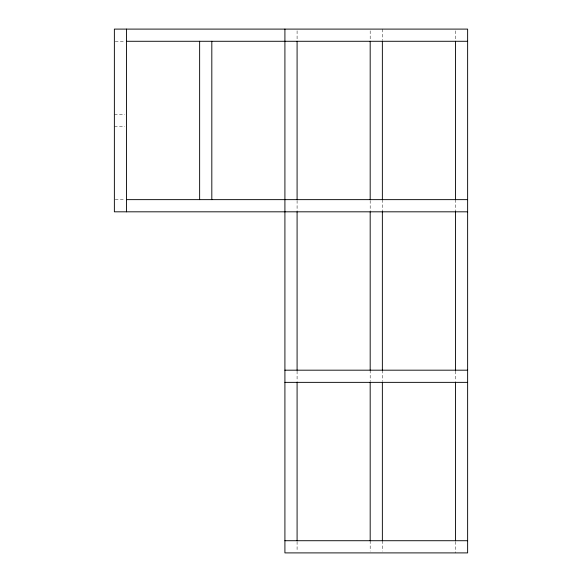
<?xml version="1.0" encoding="UTF-8"?>
<svg xmlns="http://www.w3.org/2000/svg" width="582" height="582" viewBox="0 0 582 582"><rect width="100%" height="100%" fill="white"/><g stroke="black" fill="none" stroke-linecap="round" stroke-linejoin="round"><path stroke-width="0.44" stroke-dasharray="2.91 2.18" d="M115.243 41.278L124.81 41.278M114.37 114.37L124.81 114.37M114.37 126.549L124.81 126.549M115.243 199.641L124.81 199.641M455.451 30.839L455.451 40.413M455.451 199.641L455.451 210.953M455.451 371.047L455.451 381.494M455.451 541.587L455.451 552.9M382.359 29.1L382.359 40.413M382.359 199.641L382.359 210.953M382.359 370.181L382.359 381.494M382.359 540.722L382.359 551.161M370.181 30.839L370.181 40.413M370.181 200.506L370.181 210.953M370.181 370.181L370.181 381.494M370.181 540.722L370.181 551.161M297.089 30.839L297.089 40.413M297.089 200.506L297.089 210.953M297.089 371.047L297.089 381.494M297.089 541.587L297.089 551.161"/><path stroke-width="0.87" d="M126.549 41.278L467.63 41.278M126.549 199.641L467.63 199.641M467.63 211.819L114.37 211.819L114.37 29.1L467.63 29.1L467.63 552.9L284.911 552.9L284.911 29.1M284.911 370.181L467.63 370.181M284.911 382.359L467.63 382.359M284.911 540.722L467.63 540.722M455.451 41.278L455.451 199.641M455.451 211.819L455.451 370.181M455.451 382.359L455.451 540.722M382.359 41.278L382.359 199.641M382.359 211.819L382.359 370.181M382.359 382.359L382.359 540.722M370.181 41.278L370.181 199.641M370.181 211.819L370.181 370.181M370.181 382.359L370.181 540.722M297.089 41.278L297.089 199.641M297.089 211.819L297.089 370.181M297.089 382.359L297.089 540.722M211.819 41.278L211.819 199.641M199.641 41.278L199.641 199.641M126.549 29.1L126.549 211.819"/></g></svg>
